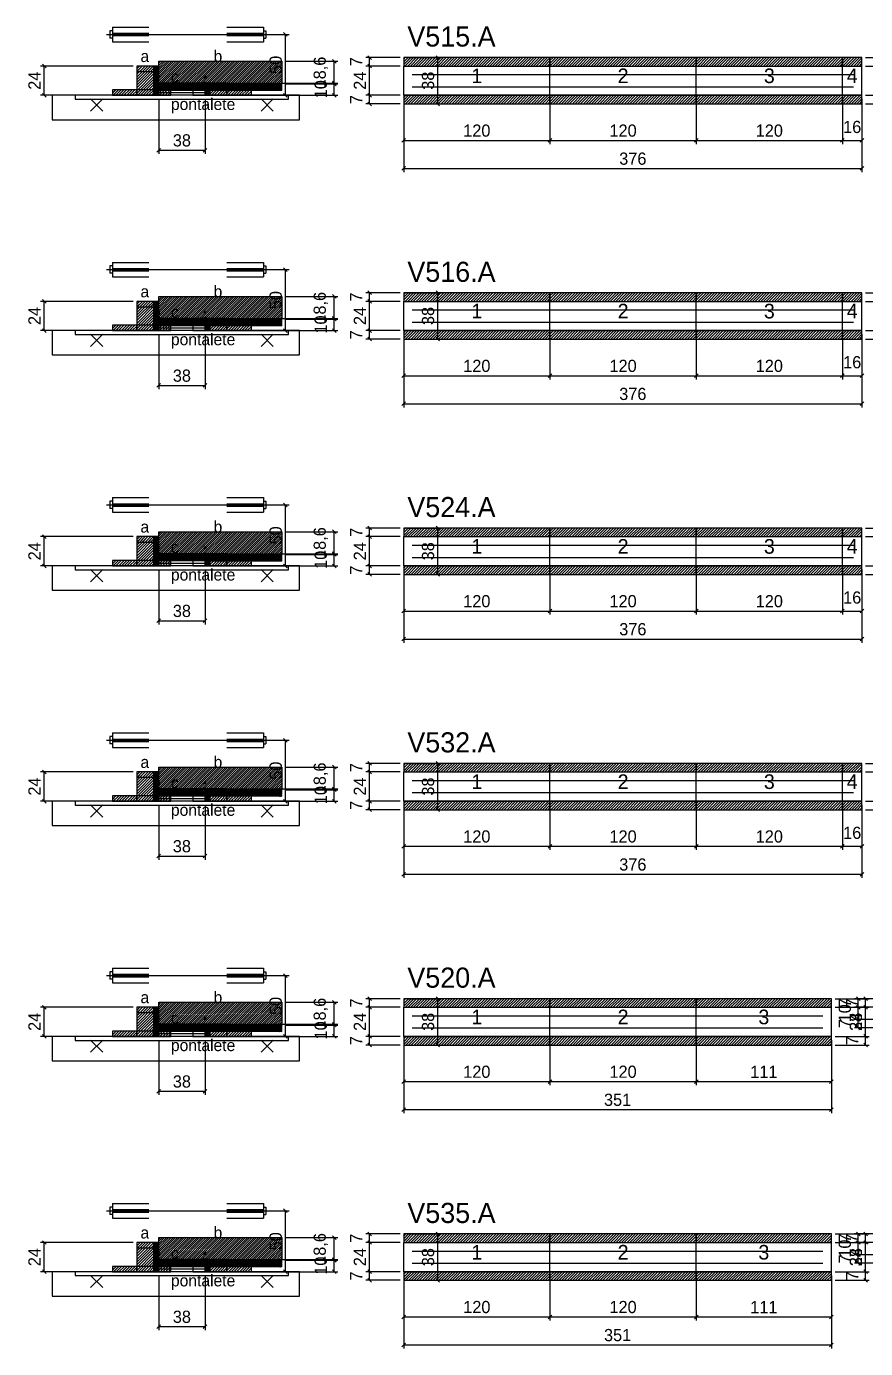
# Model space of a CAD drawing. Extents: x -10500 to 3070, y -6649 to 1250.
# Drawn here: x -69 to 620, y -5684 to -4600 of the extents above; entities that cross this region are included whole.
import ezdxf
from ezdxf.enums import TextEntityAlignment as Align

# ---------------------------------------------------------------- set-up
doc = ezdxf.new("R2010")
doc.units = 0
for name, color, linetype in [('5', 5, 'Continuous'), ('barrote', 126, 'Continuous'), ('CONCRETO', 251, 'Continuous'), ('COTA', 241, 'Continuous'), ('detalhes', 7, 'Continuous'), ('ESTRUTURACAO', 7, 'Continuous'), ('Hachura', 251, 'Continuous'), ('Madeira', 126, 'Continuous'), ('NOMENCLATURA', 7, 'Continuous'), ('Painéis', 200, 'Continuous'), ('presilha', 224, 'Continuous'), ('SARR_2.2x7', 40, 'Continuous'), ('SCO-___-LAJ', 224, 'Continuous'), ('TENSOR', 224, 'Continuous')]:
    doc.layers.add(name, color=color, linetype=linetype)
doc.dimstyles.new('PAINEL', dxfattribs={"dimtxt": 10, "dimasz": 3, "dimexe": 3, "dimexo": 3, "dimgap": 3, "dimtad": 1, "dimblk": 'OBLIQUE', "dimblk1": 'OBLIQUE', "dimcen": 2.5, "dimclrd": 4, "dimclre": 4, "dimclrt": 240, "dimazin": 3, "dimtfac": 1, "dimtmove": 0, "dimatfit": 3})

# ---------------------------------------------------------------- blocks, each defined once
blk = doc.blocks.new('PAR_ESQ')
for p, q in [((-1, -1), (1, 1)), ((-1, 1), (1, -1))]:
    blk.add_line(p, q)
blk = doc.blocks.new('PAR_FUNDO_ESQ')
for p, q in [((-1, -1), (1, 1)), ((-1, 1), (1, -1))]:
    blk.add_line(p, q)
blk = doc.blocks.new('PAR_FUNDO_DIR')
for p, q in [((-1, -1), (1, 1)), ((-1, 1), (1, -1))]:
    blk.add_line(p, q)
blk = doc.blocks.new('par_int_esq')
for p, q in [((-1, -1), (1, 1)), ((-1, 1), (1, -1))]:
    blk.add_line(p, q)
blk = doc.blocks.new('par_int_dir')
for p, q in [((-1, -1), (1, 1)), ((-1, 1), (1, -1))]:
    blk.add_line(p, q)
blk = doc.blocks.new('_OBLIQUE')
at = {"color": 0, "linetype": 'BYBLOCK'}
blk.add_line((-0.5, -0.5), (0.5, 0.5), dxfattribs=at)

msp = doc.modelspace()

# ---------------------------------------------------------------- hatches: boundary and pattern name
at = {"layer": 'COTA'}
h = msp.add_hatch(dxfattribs=at)
h.set_pattern_fill('ANSI31', scale=0.4)
h.paths.add_polyline_path([(40, -4648), (40, -4628), (141, -4628), (141, -4646.6), (78, -4646.6), (78, -4648)])
h = msp.add_hatch(dxfattribs=at)
h.set_pattern_fill('ANSI31', scale=0.5)
h.paths.add_polyline_path([(241, -4632), (361, -4632), (361, -4625), (241, -4625)])
h = msp.add_hatch(dxfattribs=at)
h.set_pattern_fill('ANSI31', scale=0.5)
h.paths.add_polyline_path([(361, -4632), (481, -4632), (481, -4625), (361, -4625)])
h = msp.add_hatch(dxfattribs=at)
h.set_pattern_fill('ANSI31', scale=0.5)
h.paths.add_polyline_path([(481, -4632), (601, -4632), (601, -4625), (481, -4625)])
h = msp.add_hatch(dxfattribs=at)
h.set_pattern_fill('ANSI31', scale=0.5)
h.paths.add_polyline_path([(601, -4632), (617, -4632), (617, -4625), (601, -4625)])
h = msp.add_hatch(dxfattribs=at)
h.set_pattern_fill('ANSI31', scale=0.5)
h.paths.add_polyline_path([(241, -4663), (361, -4663), (361, -4656), (241, -4656)])
h = msp.add_hatch(dxfattribs=at)
h.set_pattern_fill('ANSI31', scale=0.5)
h.paths.add_polyline_path([(361, -4663), (481, -4663), (481, -4656), (361, -4656)])
h = msp.add_hatch(dxfattribs=at)
h.set_pattern_fill('ANSI31', scale=0.5)
h.paths.add_polyline_path([(481, -4663), (601, -4663), (601, -4656), (481, -4656)])
h = msp.add_hatch(dxfattribs=at)
h.set_pattern_fill('ANSI31', scale=0.5)
h.paths.add_polyline_path([(601, -4663), (617, -4663), (617, -4656), (601, -4656)])
h = msp.add_hatch(dxfattribs=at)
h.set_pattern_fill('ANSI31', scale=0.4)
h.paths.add_polyline_path([(40, -4841), (40, -4821), (141, -4821), (141, -4839.6), (78, -4839.6), (78, -4841)])
h = msp.add_hatch(dxfattribs=at)
h.set_pattern_fill('ANSI31', scale=0.5)
h.paths.add_polyline_path([(241, -4825), (361, -4825), (361, -4818), (241, -4818)])
h = msp.add_hatch(dxfattribs=at)
h.set_pattern_fill('ANSI31', scale=0.5)
h.paths.add_polyline_path([(361, -4825), (481, -4825), (481, -4818), (361, -4818)])
h = msp.add_hatch(dxfattribs=at)
h.set_pattern_fill('ANSI31', scale=0.5)
h.paths.add_polyline_path([(481, -4825), (601, -4825), (601, -4818), (481, -4818)])
h = msp.add_hatch(dxfattribs=at)
h.set_pattern_fill('ANSI31', scale=0.5)
h.paths.add_polyline_path([(601, -4825), (617, -4825), (617, -4818), (601, -4818)])
h = msp.add_hatch(dxfattribs=at)
h.set_pattern_fill('ANSI31', scale=0.5)
h.paths.add_polyline_path([(241, -4856), (361, -4856), (361, -4849), (241, -4849)])
h = msp.add_hatch(dxfattribs=at)
h.set_pattern_fill('ANSI31', scale=0.5)
h.paths.add_polyline_path([(361, -4856), (481, -4856), (481, -4849), (361, -4849)])
h = msp.add_hatch(dxfattribs=at)
h.set_pattern_fill('ANSI31', scale=0.5)
h.paths.add_polyline_path([(481, -4856), (601, -4856), (601, -4849), (481, -4849)])
h = msp.add_hatch(dxfattribs=at)
h.set_pattern_fill('ANSI31', scale=0.5)
h.paths.add_polyline_path([(601, -4856), (617, -4856), (617, -4849), (601, -4849)])
h = msp.add_hatch(dxfattribs=at)
h.set_pattern_fill('ANSI31', scale=0.4)
h.paths.add_polyline_path([(40, -5034), (40, -5014), (141, -5014), (141, -5032.6), (78, -5032.6), (78, -5034)])
h = msp.add_hatch(dxfattribs=at)
h.set_pattern_fill('ANSI31', scale=0.5)
h.paths.add_polyline_path([(241, -5018), (361, -5018), (361, -5011), (241, -5011)])
h = msp.add_hatch(dxfattribs=at)
h.set_pattern_fill('ANSI31', scale=0.5)
h.paths.add_polyline_path([(361, -5018), (481, -5018), (481, -5011), (361, -5011)])
h = msp.add_hatch(dxfattribs=at)
h.set_pattern_fill('ANSI31', scale=0.5)
h.paths.add_polyline_path([(481, -5018), (601, -5018), (601, -5011), (481, -5011)])
h = msp.add_hatch(dxfattribs=at)
h.set_pattern_fill('ANSI31', scale=0.5)
h.paths.add_polyline_path([(601, -5018), (617, -5018), (617, -5011), (601, -5011)])
h = msp.add_hatch(dxfattribs=at)
h.set_pattern_fill('ANSI31', scale=0.5)
h.paths.add_polyline_path([(241, -5049), (361, -5049), (361, -5042), (241, -5042)])
h = msp.add_hatch(dxfattribs=at)
h.set_pattern_fill('ANSI31', scale=0.5)
h.paths.add_polyline_path([(361, -5049), (481, -5049), (481, -5042), (361, -5042)])
h = msp.add_hatch(dxfattribs=at)
h.set_pattern_fill('ANSI31', scale=0.5)
h.paths.add_polyline_path([(481, -5049), (601, -5049), (601, -5042), (481, -5042)])
h = msp.add_hatch(dxfattribs=at)
h.set_pattern_fill('ANSI31', scale=0.5)
h.paths.add_polyline_path([(601, -5049), (617, -5049), (617, -5042), (601, -5042)])
h = msp.add_hatch(dxfattribs=at)
h.set_pattern_fill('ANSI31', scale=0.5)
h.paths.add_polyline_path([(241, -5211), (361, -5211), (361, -5204), (241, -5204)])
h = msp.add_hatch(dxfattribs=at)
h.set_pattern_fill('ANSI31', scale=0.5)
h.paths.add_polyline_path([(361, -5211), (481, -5211), (481, -5204), (361, -5204)])
h = msp.add_hatch(dxfattribs=at)
h.set_pattern_fill('ANSI31', scale=0.5)
h.paths.add_polyline_path([(481, -5211), (601, -5211), (601, -5204), (481, -5204)])
h = msp.add_hatch(dxfattribs=at)
h.set_pattern_fill('ANSI31', scale=0.5)
h.paths.add_polyline_path([(601, -5211), (617, -5211), (617, -5204), (601, -5204)])
h = msp.add_hatch(dxfattribs=at)
h.set_pattern_fill('ANSI31', scale=0.4)
h.paths.add_polyline_path([(40, -5227), (40, -5207), (141, -5207), (141, -5225.6), (78, -5225.6), (78, -5227)])
h = msp.add_hatch(dxfattribs=at)
h.set_pattern_fill('ANSI31', scale=0.5)
h.paths.add_polyline_path([(241, -5242), (361, -5242), (361, -5235), (241, -5235)])
h = msp.add_hatch(dxfattribs=at)
h.set_pattern_fill('ANSI31', scale=0.5)
h.paths.add_polyline_path([(361, -5242), (481, -5242), (481, -5235), (361, -5235)])
h = msp.add_hatch(dxfattribs=at)
h.set_pattern_fill('ANSI31', scale=0.5)
h.paths.add_polyline_path([(481, -5242), (601, -5242), (601, -5235), (481, -5235)])
h = msp.add_hatch(dxfattribs=at)
h.set_pattern_fill('ANSI31', scale=0.5)
h.paths.add_polyline_path([(601, -5242), (617, -5242), (617, -5235), (601, -5235)])
h = msp.add_hatch(dxfattribs=at)
h.set_pattern_fill('ANSI31', scale=0.4)
h.paths.add_polyline_path([(40, -5420), (40, -5400), (141, -5400), (141, -5418.6), (78, -5418.6), (78, -5420)])
h = msp.add_hatch(dxfattribs=at)
h.set_pattern_fill('ANSI31', scale=0.5)
h.paths.add_polyline_path([(241, -5404), (361, -5404), (361, -5397), (241, -5397)])
h = msp.add_hatch(dxfattribs=at)
h.set_pattern_fill('ANSI31', scale=0.5)
h.paths.add_polyline_path([(361, -5404), (481, -5404), (481, -5397), (361, -5397)])
h = msp.add_hatch(dxfattribs=at)
h.set_pattern_fill('ANSI31', scale=0.5)
h.paths.add_polyline_path([(481, -5404), (592, -5404), (592, -5397), (481, -5397)])
h = msp.add_hatch(dxfattribs=at)
h.set_pattern_fill('ANSI31', scale=0.5)
h.paths.add_polyline_path([(241, -5435), (361, -5435), (361, -5428), (241, -5428)])
h = msp.add_hatch(dxfattribs=at)
h.set_pattern_fill('ANSI31', scale=0.5)
h.paths.add_polyline_path([(361, -5435), (481, -5435), (481, -5428), (361, -5428)])
h = msp.add_hatch(dxfattribs=at)
h.set_pattern_fill('ANSI31', scale=0.5)
h.paths.add_polyline_path([(481, -5435), (592, -5435), (592, -5428), (481, -5428)])
h = msp.add_hatch(dxfattribs=at)
h.set_pattern_fill('ANSI31', scale=0.4)
h.paths.add_polyline_path([(40, -5613), (40, -5593), (141, -5593), (141, -5611.6), (78, -5611.6), (78, -5613)])
h = msp.add_hatch(dxfattribs=at)
h.set_pattern_fill('ANSI31', scale=0.5)
h.paths.add_polyline_path([(241, -5597), (361, -5597), (361, -5590), (241, -5590)])
h = msp.add_hatch(dxfattribs=at)
h.set_pattern_fill('ANSI31', scale=0.5)
h.paths.add_polyline_path([(361, -5597), (481, -5597), (481, -5590), (361, -5590)])
h = msp.add_hatch(dxfattribs=at)
h.set_pattern_fill('ANSI31', scale=0.5)
h.paths.add_polyline_path([(481, -5597), (592, -5597), (592, -5590), (481, -5590)])
h = msp.add_hatch(dxfattribs=at)
h.set_pattern_fill('ANSI31', scale=0.5)
h.paths.add_polyline_path([(241, -5628), (361, -5628), (361, -5621), (241, -5621)])
h = msp.add_hatch(dxfattribs=at)
h.set_pattern_fill('ANSI31', scale=0.5)
h.paths.add_polyline_path([(361, -5628), (481, -5628), (481, -5621), (361, -5621)])
h = msp.add_hatch(dxfattribs=at)
h.set_pattern_fill('ANSI31', scale=0.5)
h.paths.add_polyline_path([(481, -5628), (592, -5628), (592, -5621), (481, -5621)])
at = {"layer": 'Hachura'}
h = msp.add_hatch(dxfattribs=at)
h.set_pattern_fill('ANSI31', scale=0.5)
h.paths.add_polyline_path([(22, -4656), (36, -4656), (36, -4632), (22, -4632)])
h = msp.add_hatch(dxfattribs=at)
h.set_pattern_fill('ANSI31', scale=0.5)
h.paths.add_polyline_path([(22, -4636.4), (36, -4636.4), (36, -4632), (22, -4632)])
h = msp.add_hatch(dxfattribs=at)
h.set_pattern_fill('SOLID')
h.paths.add_polyline_path([(36, -4656), (40, -4656), (40, -4632), (36, -4632)])
h = msp.add_hatch(dxfattribs=at)
h.set_pattern_fill('ANSI31', scale=0.5)
h.paths.add_polyline_path([(2, -4656), (22, -4656), (22, -4651.6), (2, -4651.6)])
h = msp.add_hatch(dxfattribs=at)
h.set_pattern_fill('SOLID')
h.paths.add_polyline_path([(40, -4651.6), (78, -4651.6), (78, -4648), (40, -4648)])
h = msp.add_hatch(dxfattribs=at)
h.set_pattern_fill('ANSI31', scale=0.5)
h.paths.add_polyline_path([(40, -4656), (50, -4656), (50, -4651.6), (40, -4651.6)])
h = msp.add_hatch(dxfattribs=at)
h.set_pattern_fill('SOLID')
h.paths.add_polyline_path([(78, -4656), (82, -4656), (82, -4646), (78, -4646)])
h = msp.add_hatch(dxfattribs=at)
h.set_pattern_fill('SOLID')
h.paths.add_polyline_path([(78, -4646), (141, -4646), (141, -4652), (78, -4652)])
h = msp.add_hatch(dxfattribs=at)
h.set_pattern_fill('ANSI31', scale=0.5)
h.paths.add_polyline_path([(82, -4656), (96, -4656), (96, -4646), (82, -4646)])
h = msp.add_hatch(dxfattribs=at)
h.set_pattern_fill('ANSI31', scale=0.5)
h.paths.add_polyline_path([(82, -4650.4), (96, -4650.4), (96, -4646), (82, -4646)])
h = msp.add_hatch(dxfattribs=at)
h.set_pattern_fill('ANSI31', scale=0.5)
h.paths.add_polyline_path([(96, -4656), (116, -4656), (116, -4651.6), (96, -4651.6)])
h = msp.add_hatch(dxfattribs=at)
h.set_pattern_fill('ANSI31', scale=0.5)
h.paths.add_polyline_path([(22, -4849), (36, -4849), (36, -4825), (22, -4825)])
h = msp.add_hatch(dxfattribs=at)
h.set_pattern_fill('ANSI31', scale=0.5)
h.paths.add_polyline_path([(22, -4829.4), (36, -4829.4), (36, -4825), (22, -4825)])
h = msp.add_hatch(dxfattribs=at)
h.set_pattern_fill('SOLID')
h.paths.add_polyline_path([(36, -4849), (40, -4849), (40, -4825), (36, -4825)])
h = msp.add_hatch(dxfattribs=at)
h.set_pattern_fill('ANSI31', scale=0.5)
h.paths.add_polyline_path([(2, -4849), (22, -4849), (22, -4844.6), (2, -4844.6)])
h = msp.add_hatch(dxfattribs=at)
h.set_pattern_fill('SOLID')
h.paths.add_polyline_path([(40, -4844.6), (78, -4844.6), (78, -4841), (40, -4841)])
h = msp.add_hatch(dxfattribs=at)
h.set_pattern_fill('ANSI31', scale=0.5)
h.paths.add_polyline_path([(40, -4849), (50, -4849), (50, -4844.6), (40, -4844.6)])
h = msp.add_hatch(dxfattribs=at)
h.set_pattern_fill('SOLID')
h.paths.add_polyline_path([(78, -4849), (82, -4849), (82, -4839), (78, -4839)])
h = msp.add_hatch(dxfattribs=at)
h.set_pattern_fill('SOLID')
h.paths.add_polyline_path([(78, -4839), (141, -4839), (141, -4845), (78, -4845)])
h = msp.add_hatch(dxfattribs=at)
h.set_pattern_fill('ANSI31', scale=0.5)
h.paths.add_polyline_path([(82, -4849), (96, -4849), (96, -4839), (82, -4839)])
h = msp.add_hatch(dxfattribs=at)
h.set_pattern_fill('ANSI31', scale=0.5)
h.paths.add_polyline_path([(82, -4843.4), (96, -4843.4), (96, -4839), (82, -4839)])
h = msp.add_hatch(dxfattribs=at)
h.set_pattern_fill('ANSI31', scale=0.5)
h.paths.add_polyline_path([(96, -4849), (116, -4849), (116, -4844.6), (96, -4844.6)])
h = msp.add_hatch(dxfattribs=at)
h.set_pattern_fill('ANSI31', scale=0.5)
h.paths.add_polyline_path([(22, -5042), (36, -5042), (36, -5018), (22, -5018)])
h = msp.add_hatch(dxfattribs=at)
h.set_pattern_fill('ANSI31', scale=0.5)
h.paths.add_polyline_path([(22, -5022.4), (36, -5022.4), (36, -5018), (22, -5018)])
h = msp.add_hatch(dxfattribs=at)
h.set_pattern_fill('SOLID')
h.paths.add_polyline_path([(36, -5042), (40, -5042), (40, -5018), (36, -5018)])
h = msp.add_hatch(dxfattribs=at)
h.set_pattern_fill('SOLID')
h.paths.add_polyline_path([(78, -5042), (82, -5042), (82, -5032), (78, -5032)])
h = msp.add_hatch(dxfattribs=at)
h.set_pattern_fill('SOLID')
h.paths.add_polyline_path([(78, -5032), (141, -5032), (141, -5038), (78, -5038)])
h = msp.add_hatch(dxfattribs=at)
h.set_pattern_fill('ANSI31', scale=0.5)
h.paths.add_polyline_path([(82, -5042), (96, -5042), (96, -5032), (82, -5032)])
h = msp.add_hatch(dxfattribs=at)
h.set_pattern_fill('ANSI31', scale=0.5)
h.paths.add_polyline_path([(82, -5036.4), (96, -5036.4), (96, -5032), (82, -5032)])
h = msp.add_hatch(dxfattribs=at)
h.set_pattern_fill('ANSI31', scale=0.5)
h.paths.add_polyline_path([(2, -5042), (22, -5042), (22, -5037.6), (2, -5037.6)])
h = msp.add_hatch(dxfattribs=at)
h.set_pattern_fill('SOLID')
h.paths.add_polyline_path([(40, -5037.6), (78, -5037.6), (78, -5034), (40, -5034)])
h = msp.add_hatch(dxfattribs=at)
h.set_pattern_fill('ANSI31', scale=0.5)
h.paths.add_polyline_path([(40, -5042), (50, -5042), (50, -5037.6), (40, -5037.6)])
h = msp.add_hatch(dxfattribs=at)
h.set_pattern_fill('ANSI31', scale=0.5)
h.paths.add_polyline_path([(96, -5042), (116, -5042), (116, -5037.6), (96, -5037.6)])
h = msp.add_hatch(dxfattribs=at)
h.set_pattern_fill('ANSI31', scale=0.5)
h.paths.add_polyline_path([(22, -5235), (36, -5235), (36, -5211), (22, -5211)])
h = msp.add_hatch(dxfattribs=at)
h.set_pattern_fill('ANSI31', scale=0.5)
h.paths.add_polyline_path([(22, -5215.4), (36, -5215.4), (36, -5211), (22, -5211)])
h = msp.add_hatch(dxfattribs=at)
h.set_pattern_fill('SOLID')
h.paths.add_polyline_path([(36, -5235), (40, -5235), (40, -5211), (36, -5211)])
h = msp.add_hatch(dxfattribs=at)
h.set_pattern_fill('SOLID')
h.paths.add_polyline_path([(40, -5230.6), (78, -5230.6), (78, -5227), (40, -5227)])
h = msp.add_hatch(dxfattribs=at)
h.set_pattern_fill('SOLID')
h.paths.add_polyline_path([(78, -5235), (82, -5235), (82, -5225), (78, -5225)])
h = msp.add_hatch(dxfattribs=at)
h.set_pattern_fill('SOLID')
h.paths.add_polyline_path([(78, -5225), (141, -5225), (141, -5231), (78, -5231)])
h = msp.add_hatch(dxfattribs=at)
h.set_pattern_fill('ANSI31', scale=0.5)
h.paths.add_polyline_path([(82, -5235), (96, -5235), (96, -5225), (82, -5225)])
h = msp.add_hatch(dxfattribs=at)
h.set_pattern_fill('ANSI31', scale=0.5)
h.paths.add_polyline_path([(82, -5229.4), (96, -5229.4), (96, -5225), (82, -5225)])
h = msp.add_hatch(dxfattribs=at)
h.set_pattern_fill('ANSI31', scale=0.5)
h.paths.add_polyline_path([(2, -5235), (22, -5235), (22, -5230.6), (2, -5230.6)])
h = msp.add_hatch(dxfattribs=at)
h.set_pattern_fill('ANSI31', scale=0.5)
h.paths.add_polyline_path([(40, -5235), (50, -5235), (50, -5230.6), (40, -5230.6)])
h = msp.add_hatch(dxfattribs=at)
h.set_pattern_fill('ANSI31', scale=0.5)
h.paths.add_polyline_path([(96, -5235), (116, -5235), (116, -5230.6), (96, -5230.6)])
h = msp.add_hatch(dxfattribs=at)
h.set_pattern_fill('ANSI31', scale=0.5)
h.paths.add_polyline_path([(22, -5428), (36, -5428), (36, -5404), (22, -5404)])
h = msp.add_hatch(dxfattribs=at)
h.set_pattern_fill('ANSI31', scale=0.5)
h.paths.add_polyline_path([(22, -5408.4), (36, -5408.4), (36, -5404), (22, -5404)])
h = msp.add_hatch(dxfattribs=at)
h.set_pattern_fill('SOLID')
h.paths.add_polyline_path([(36, -5428), (40, -5428), (40, -5404), (36, -5404)])
h = msp.add_hatch(dxfattribs=at)
h.set_pattern_fill('SOLID')
h.paths.add_polyline_path([(40, -5423.6), (78, -5423.6), (78, -5420), (40, -5420)])
h = msp.add_hatch(dxfattribs=at)
h.set_pattern_fill('SOLID')
h.paths.add_polyline_path([(78, -5428), (82, -5428), (82, -5418), (78, -5418)])
h = msp.add_hatch(dxfattribs=at)
h.set_pattern_fill('SOLID')
h.paths.add_polyline_path([(78, -5418), (141, -5418), (141, -5424), (78, -5424)])
h = msp.add_hatch(dxfattribs=at)
h.set_pattern_fill('ANSI31', scale=0.5)
h.paths.add_polyline_path([(82, -5428), (96, -5428), (96, -5418), (82, -5418)])
h = msp.add_hatch(dxfattribs=at)
h.set_pattern_fill('ANSI31', scale=0.5)
h.paths.add_polyline_path([(82, -5422.4), (96, -5422.4), (96, -5418), (82, -5418)])
h = msp.add_hatch(dxfattribs=at)
h.set_pattern_fill('ANSI31', scale=0.5)
h.paths.add_polyline_path([(2, -5428), (22, -5428), (22, -5423.6), (2, -5423.6)])
h = msp.add_hatch(dxfattribs=at)
h.set_pattern_fill('ANSI31', scale=0.5)
h.paths.add_polyline_path([(40, -5428), (50, -5428), (50, -5423.6), (40, -5423.6)])
h = msp.add_hatch(dxfattribs=at)
h.set_pattern_fill('ANSI31', scale=0.5)
h.paths.add_polyline_path([(96, -5428), (116, -5428), (116, -5423.6), (96, -5423.6)])
h = msp.add_hatch(dxfattribs=at)
h.set_pattern_fill('ANSI31', scale=0.5)
h.paths.add_polyline_path([(22, -5621), (36, -5621), (36, -5597), (22, -5597)])
h = msp.add_hatch(dxfattribs=at)
h.set_pattern_fill('ANSI31', scale=0.5)
h.paths.add_polyline_path([(22, -5601.4), (36, -5601.4), (36, -5597), (22, -5597)])
h = msp.add_hatch(dxfattribs=at)
h.set_pattern_fill('SOLID')
h.paths.add_polyline_path([(36, -5621), (40, -5621), (40, -5597), (36, -5597)])
h = msp.add_hatch(dxfattribs=at)
h.set_pattern_fill('ANSI31', scale=0.5)
h.paths.add_polyline_path([(2, -5621), (22, -5621), (22, -5616.6), (2, -5616.6)])
h = msp.add_hatch(dxfattribs=at)
h.set_pattern_fill('SOLID')
h.paths.add_polyline_path([(40, -5616.6), (78, -5616.6), (78, -5613), (40, -5613)])
h = msp.add_hatch(dxfattribs=at)
h.set_pattern_fill('ANSI31', scale=0.5)
h.paths.add_polyline_path([(40, -5621), (50, -5621), (50, -5616.6), (40, -5616.6)])
h = msp.add_hatch(dxfattribs=at)
h.set_pattern_fill('SOLID')
h.paths.add_polyline_path([(78, -5621), (82, -5621), (82, -5611), (78, -5611)])
h = msp.add_hatch(dxfattribs=at)
h.set_pattern_fill('SOLID')
h.paths.add_polyline_path([(78, -5611), (141, -5611), (141, -5617), (78, -5617)])
h = msp.add_hatch(dxfattribs=at)
h.set_pattern_fill('ANSI31', scale=0.5)
h.paths.add_polyline_path([(82, -5621), (96, -5621), (96, -5611), (82, -5611)])
h = msp.add_hatch(dxfattribs=at)
h.set_pattern_fill('ANSI31', scale=0.5)
h.paths.add_polyline_path([(82, -5615.4), (96, -5615.4), (96, -5611), (82, -5611)])
h = msp.add_hatch(dxfattribs=at)
h.set_pattern_fill('ANSI31', scale=0.5)
h.paths.add_polyline_path([(96, -5621), (116, -5621), (116, -5616.6), (96, -5616.6)])
at = {"layer": 'HACHURACONCRETO'}
h = msp.add_hatch(dxfattribs=at)
h.set_pattern_fill('ANSI31', scale=0.3)
h.paths.add_polyline_path([(40, -4651.6), (78, -4651.6), (78, -4646), (40, -4646)])
h = msp.add_hatch(dxfattribs=at)
h.set_pattern_fill('ANSI31', scale=0.3)
h.paths.add_polyline_path([(40, -4844.6), (78, -4844.6), (78, -4839), (40, -4839)])
h = msp.add_hatch(dxfattribs=at)
h.set_pattern_fill('ANSI31', scale=0.3)
h.paths.add_polyline_path([(40, -5037.6), (78, -5037.6), (78, -5032), (40, -5032)])
h = msp.add_hatch(dxfattribs=at)
h.set_pattern_fill('ANSI31', scale=0.3)
h.paths.add_polyline_path([(40, -5230.6), (78, -5230.6), (78, -5225), (40, -5225)])
h = msp.add_hatch(dxfattribs=at)
h.set_pattern_fill('ANSI31', scale=0.3)
h.paths.add_polyline_path([(40, -5423.6), (78, -5423.6), (78, -5418), (40, -5418)])
h = msp.add_hatch(dxfattribs=at)
h.set_pattern_fill('ANSI31', scale=0.3)
h.paths.add_polyline_path([(40, -5616.6), (78, -5616.6), (78, -5611), (40, -5611)])

# ---------------------------------------------------------------- linework, layer by layer
for p, q in [((0, -4603), (0, -4609)), ((2, -4603), (0, -4603)), ((2, -4609), (0, -4609)), ((2, -4600), (32, -4600)), ((2, -4600), (2, -4612)), ((2, -4605), (32, -4605)), ((2, -4607), (32, -4607)), ((96, -4600), (126, -4600)), ((96, -4605), (126, -4605)), ((96, -4607), (126, -4607)), ((126, -4600), (126, -4612)), ((126, -4603), (128, -4603)), ((126, -4609), (128, -4609)), ((128, -4603), (128, -4609)), ((2, -4612), (32, -4612)), ((96, -4612), (126, -4612)), ((2, -4793), (32, -4793)), ((2, -4793), (2, -4805)), ((96, -4793), (126, -4793)), ((126, -4793), (126, -4805)), ((0, -4796), (0, -4802)), ((2, -4796), (0, -4796)), ((2, -4802), (0, -4802)), ((2, -4798), (32, -4798)), ((2, -4800), (32, -4800)), ((96, -4798), (126, -4798)), ((96, -4800), (126, -4800)), ((126, -4796), (128, -4796)), ((126, -4802), (128, -4802)), ((128, -4796), (128, -4802)), ((2, -4805), (32, -4805)), ((96, -4805), (126, -4805)), ((2, -4986), (32, -4986)), ((2, -4986), (2, -4998)), ((96, -4986), (126, -4986)), ((126, -4986), (126, -4998)), ((0, -4989), (0, -4995)), ((2, -4989), (0, -4989)), ((2, -4995), (0, -4995)), ((2, -4991), (32, -4991)), ((2, -4993), (32, -4993)), ((2, -4998), (32, -4998)), ((96, -4991), (126, -4991)), ((96, -4993), (126, -4993)), ((96, -4998), (126, -4998)), ((126, -4989), (128, -4989)), ((126, -4995), (128, -4995)), ((128, -4989), (128, -4995)), ((0, -5182), (0, -5188)), ((2, -5182), (0, -5182)), ((2, -5179), (32, -5179)), ((2, -5179), (2, -5191)), ((96, -5179), (126, -5179)), ((126, -5179), (126, -5191)), ((126, -5182), (128, -5182)), ((128, -5182), (128, -5188)), ((2, -5188), (0, -5188)), ((2, -5184), (32, -5184)), ((2, -5186), (32, -5186)), ((2, -5191), (32, -5191)), ((96, -5184), (126, -5184)), ((96, -5186), (126, -5186)), ((96, -5191), (126, -5191)), ((126, -5188), (128, -5188)), ((0, -5375), (0, -5381)), ((2, -5375), (0, -5375)), ((2, -5372), (32, -5372)), ((2, -5372), (2, -5384)), ((2, -5377), (32, -5377)), ((2, -5379), (32, -5379)), ((96, -5372), (126, -5372)), ((96, -5377), (126, -5377)), ((96, -5379), (126, -5379)), ((126, -5372), (126, -5384)), ((126, -5375), (128, -5375)), ((128, -5375), (128, -5381)), ((2, -5381), (0, -5381)), ((2, -5384), (32, -5384)), ((96, -5384), (126, -5384)), ((126, -5381), (128, -5381)), ((0, -5568), (0, -5574)), ((2, -5568), (0, -5568)), ((2, -5574), (0, -5574)), ((2, -5565), (32, -5565)), ((2, -5565), (2, -5577)), ((2, -5570), (32, -5570)), ((2, -5572), (32, -5572)), ((96, -5565), (126, -5565)), ((96, -5570), (126, -5570)), ((96, -5572), (126, -5572)), ((126, -5565), (126, -5577)), ((126, -5568), (128, -5568)), ((126, -5574), (128, -5574)), ((128, -5568), (128, -5574)), ((2, -5577), (32, -5577)), ((96, -5577), (126, -5577))]:
    msp.add_line(p, q)
at = {"layer": 'BARRA_ANCORAGEM'}
for p, q in [((40, -4648.3), (78, -4648.3)), ((40, -4650.3), (40, -4648.3)), ((40, -4650.3), (78, -4650.3)), ((40, -4651.7), (78, -4651.7)), ((40, -4653.7), (40, -4651.7)), ((78, -4650.3), (78, -4648.3)), ((78, -4653.7), (78, -4651.7)), ((40, -4653.7), (78, -4653.7)), ((40, -4841.3), (78, -4841.3)), ((40, -4843.3), (40, -4841.3)), ((40, -4843.3), (78, -4843.3)), ((40, -4844.7), (78, -4844.7)), ((40, -4846.7), (40, -4844.7)), ((40, -4846.7), (78, -4846.7)), ((78, -4843.3), (78, -4841.3)), ((78, -4846.7), (78, -4844.7)), ((40, -5034.3), (78, -5034.3)), ((40, -5036.3), (40, -5034.3)), ((40, -5036.3), (78, -5036.3)), ((40, -5037.7), (78, -5037.7)), ((40, -5039.7), (40, -5037.7)), ((40, -5039.7), (78, -5039.7)), ((78, -5036.3), (78, -5034.3)), ((78, -5039.7), (78, -5037.7)), ((40, -5227.3), (78, -5227.3)), ((40, -5229.3), (40, -5227.3)), ((40, -5229.3), (78, -5229.3)), ((40, -5230.7), (78, -5230.7)), ((40, -5232.7), (40, -5230.7)), ((40, -5232.7), (78, -5232.7)), ((78, -5229.3), (78, -5227.3)), ((78, -5232.7), (78, -5230.7)), ((40, -5420.3), (78, -5420.3)), ((40, -5422.3), (40, -5420.3)), ((40, -5422.3), (78, -5422.3)), ((78, -5422.3), (78, -5420.3)), ((40, -5423.7), (78, -5423.7)), ((40, -5425.7), (40, -5423.7)), ((40, -5425.7), (78, -5425.7)), ((78, -5425.7), (78, -5423.7)), ((40, -5613.3), (78, -5613.3)), ((40, -5615.3), (40, -5613.3)), ((40, -5615.3), (78, -5615.3)), ((40, -5616.7), (78, -5616.7)), ((40, -5618.7), (40, -5616.7)), ((78, -5615.3), (78, -5613.3)), ((78, -5618.7), (78, -5616.7)), ((40, -5618.7), (78, -5618.7))]:
    msp.add_line(p, q, dxfattribs=at)
at = {"layer": 'barrote'}
for points in [[(-47.5, -4676), (155.5, -4676), (155.5, -4656), (-47.5, -4656)], [(-47.5, -4869), (155.5, -4869), (155.5, -4849), (-47.5, -4849)], [(-47.5, -5062), (155.5, -5062), (155.5, -5042), (-47.5, -5042)], [(-47.5, -5255), (155.5, -5255), (155.5, -5235), (-47.5, -5235)], [(-47.5, -5448), (155.5, -5448), (155.5, -5428), (-47.5, -5428)], [(-47.5, -5641), (155.5, -5641), (155.5, -5621), (-47.5, -5621)]]:
    msp.add_lwpolyline(points, close=True, dxfattribs=at)
at = {"layer": 'CONCRETO'}
for points in [[(40, -4648), (40, -4628), (141, -4628), (141, -4646.6), (78, -4646.6), (78, -4648)], [(40, -4841), (40, -4821), (141, -4821), (141, -4839.6), (78, -4839.6), (78, -4841)], [(40, -5034), (40, -5014), (141, -5014), (141, -5032.6), (78, -5032.6), (78, -5034)], [(40, -5227), (40, -5207), (141, -5207), (141, -5225.6), (78, -5225.6), (78, -5227)], [(40, -5420), (40, -5400), (141, -5400), (141, -5418.6), (78, -5418.6), (78, -5420)], [(40, -5613), (40, -5593), (141, -5593), (141, -5611.6), (78, -5611.6), (78, -5613)]]:
    msp.add_lwpolyline(points, close=True, dxfattribs=at)
at = {"layer": 'HACHURACONCRETO'}
for points in [[(40, -4651.6), (78, -4651.6), (78, -4646), (40, -4646)], [(40, -4844.6), (78, -4844.6), (78, -4839), (40, -4839)], [(40, -5037.6), (78, -5037.6), (78, -5032), (40, -5032)], [(40, -5230.6), (78, -5230.6), (78, -5225), (40, -5225)], [(40, -5423.6), (78, -5423.6), (78, -5418), (40, -5418)], [(40, -5616.6), (78, -5616.6), (78, -5611), (40, -5611)]]:
    msp.add_lwpolyline(points, close=True, dxfattribs=at)
at = {"layer": 'Madeira'}
for points in [[(22, -4656), (36, -4656), (36, -4632), (22, -4632)], [(22, -4636.4), (36, -4636.4), (36, -4632), (22, -4632)], [(2, -4656), (22, -4656), (22, -4651.6), (2, -4651.6)], [(22, -4656), (36, -4656), (36, -4651.6), (22, -4651.6)], [(40, -4656), (50, -4656), (50, -4651.6), (40, -4651.6)], [(68, -4656), (78, -4656), (78, -4651.6), (68, -4651.6)], [(82, -4656), (96, -4656), (96, -4646), (82, -4646)], [(82, -4650.4), (96, -4650.4), (96, -4646), (82, -4646)], [(96, -4656), (116, -4656), (116, -4651.6), (96, -4651.6)], [(22, -4849), (36, -4849), (36, -4825), (22, -4825)], [(22, -4829.4), (36, -4829.4), (36, -4825), (22, -4825)], [(2, -4849), (22, -4849), (22, -4844.6), (2, -4844.6)], [(22, -4849), (36, -4849), (36, -4844.6), (22, -4844.6)], [(40, -4849), (50, -4849), (50, -4844.6), (40, -4844.6)], [(68, -4849), (78, -4849), (78, -4844.6), (68, -4844.6)], [(82, -4849), (96, -4849), (96, -4839), (82, -4839)], [(82, -4843.4), (96, -4843.4), (96, -4839), (82, -4839)], [(96, -4849), (116, -4849), (116, -4844.6), (96, -4844.6)], [(22, -5042), (36, -5042), (36, -5018), (22, -5018)], [(22, -5022.4), (36, -5022.4), (36, -5018), (22, -5018)], [(82, -5042), (96, -5042), (96, -5032), (82, -5032)], [(82, -5036.4), (96, -5036.4), (96, -5032), (82, -5032)], [(2, -5042), (22, -5042), (22, -5037.6), (2, -5037.6)], [(22, -5042), (36, -5042), (36, -5037.6), (22, -5037.6)], [(40, -5042), (50, -5042), (50, -5037.6), (40, -5037.6)], [(68, -5042), (78, -5042), (78, -5037.6), (68, -5037.6)], [(96, -5042), (116, -5042), (116, -5037.6), (96, -5037.6)], [(22, -5235), (36, -5235), (36, -5211), (22, -5211)], [(22, -5215.4), (36, -5215.4), (36, -5211), (22, -5211)], [(82, -5235), (96, -5235), (96, -5225), (82, -5225)], [(82, -5229.4), (96, -5229.4), (96, -5225), (82, -5225)], [(2, -5235), (22, -5235), (22, -5230.6), (2, -5230.6)], [(22, -5235), (36, -5235), (36, -5230.6), (22, -5230.6)], [(40, -5235), (50, -5235), (50, -5230.6), (40, -5230.6)], [(68, -5235), (78, -5235), (78, -5230.6), (68, -5230.6)], [(96, -5235), (116, -5235), (116, -5230.6), (96, -5230.6)], [(22, -5428), (36, -5428), (36, -5404), (22, -5404)], [(22, -5408.4), (36, -5408.4), (36, -5404), (22, -5404)], [(82, -5428), (96, -5428), (96, -5418), (82, -5418)], [(82, -5422.4), (96, -5422.4), (96, -5418), (82, -5418)], [(2, -5428), (22, -5428), (22, -5423.6), (2, -5423.6)], [(22, -5428), (36, -5428), (36, -5423.6), (22, -5423.6)], [(40, -5428), (50, -5428), (50, -5423.6), (40, -5423.6)], [(68, -5428), (78, -5428), (78, -5423.6), (68, -5423.6)], [(96, -5428), (116, -5428), (116, -5423.6), (96, -5423.6)], [(22, -5621), (36, -5621), (36, -5597), (22, -5597)], [(22, -5601.4), (36, -5601.4), (36, -5597), (22, -5597)], [(2, -5621), (22, -5621), (22, -5616.6), (2, -5616.6)], [(22, -5621), (36, -5621), (36, -5616.6), (22, -5616.6)], [(40, -5621), (50, -5621), (50, -5616.6), (40, -5616.6)], [(68, -5621), (78, -5621), (78, -5616.6), (68, -5616.6)], [(82, -5621), (96, -5621), (96, -5611), (82, -5611)], [(82, -5615.4), (96, -5615.4), (96, -5611), (82, -5611)], [(96, -5621), (116, -5621), (116, -5616.6), (96, -5616.6)]]:
    msp.add_lwpolyline(points, close=True, dxfattribs=at)
at = {"layer": 'Painéis'}
for p, q in [((241, -4632), (361, -4632)), ((241, -4656), (241, -4632)), ((361, -4656), (361, -4632)), ((361, -4656), (361, -4632)), ((361, -4632), (481, -4632)), ((361, -4656), (361, -4632)), ((481, -4656), (481, -4632)), ((481, -4656), (481, -4632)), ((481, -4632), (601, -4632)), ((481, -4656), (481, -4632)), ((601, -4656), (601, -4632)), ((601, -4656), (601, -4632)), ((601, -4632), (617, -4632)), ((601, -4656), (601, -4632)), ((617, -4656), (617, -4632)), ((241, -4656), (361, -4656)), ((361, -4656), (481, -4656)), ((481, -4656), (601, -4656)), ((601, -4656), (617, -4656)), ((241, -4825), (361, -4825)), ((241, -4849), (241, -4825)), ((361, -4849), (361, -4825)), ((361, -4849), (361, -4825)), ((361, -4825), (481, -4825)), ((361, -4849), (361, -4825)), ((481, -4849), (481, -4825)), ((481, -4849), (481, -4825)), ((481, -4825), (601, -4825)), ((481, -4849), (481, -4825)), ((601, -4849), (601, -4825)), ((601, -4849), (601, -4825)), ((601, -4825), (617, -4825)), ((601, -4849), (601, -4825)), ((617, -4849), (617, -4825)), ((241, -4849), (361, -4849)), ((361, -4849), (481, -4849)), ((481, -4849), (601, -4849)), ((601, -4849), (617, -4849)), ((241, -5018), (361, -5018)), ((241, -5042), (241, -5018)), ((361, -5042), (361, -5018)), ((361, -5042), (361, -5018)), ((361, -5018), (481, -5018)), ((361, -5042), (361, -5018)), ((481, -5042), (481, -5018)), ((481, -5042), (481, -5018)), ((481, -5018), (601, -5018)), ((481, -5042), (481, -5018)), ((601, -5042), (601, -5018)), ((601, -5042), (601, -5018)), ((601, -5018), (617, -5018)), ((601, -5042), (601, -5018)), ((617, -5042), (617, -5018)), ((241, -5042), (361, -5042)), ((361, -5042), (481, -5042)), ((481, -5042), (601, -5042)), ((601, -5042), (617, -5042)), ((241, -5211), (361, -5211)), ((241, -5235), (241, -5211)), ((361, -5235), (361, -5211)), ((361, -5235), (361, -5211)), ((361, -5211), (481, -5211)), ((361, -5235), (361, -5211)), ((481, -5235), (481, -5211)), ((481, -5235), (481, -5211)), ((481, -5211), (601, -5211)), ((481, -5235), (481, -5211)), ((601, -5235), (601, -5211)), ((601, -5235), (601, -5211)), ((601, -5211), (617, -5211)), ((601, -5235), (601, -5211)), ((617, -5235), (617, -5211)), ((241, -5235), (361, -5235)), ((361, -5235), (481, -5235)), ((481, -5235), (601, -5235)), ((601, -5235), (617, -5235)), ((241, -5404), (361, -5404)), ((241, -5428), (241, -5404)), ((361, -5428), (361, -5404)), ((361, -5428), (361, -5404)), ((361, -5404), (481, -5404)), ((361, -5428), (361, -5404)), ((481, -5428), (481, -5404)), ((481, -5428), (481, -5404)), ((481, -5404), (592, -5404)), ((481, -5428), (481, -5404)), ((592, -5428), (592, -5404)), ((241, -5428), (361, -5428)), ((361, -5428), (481, -5428)), ((481, -5428), (592, -5428)), ((241, -5597), (361, -5597)), ((241, -5621), (241, -5597)), ((361, -5621), (361, -5597)), ((361, -5621), (361, -5597)), ((361, -5597), (481, -5597)), ((361, -5621), (361, -5597)), ((481, -5621), (481, -5597)), ((481, -5621), (481, -5597)), ((481, -5597), (592, -5597)), ((481, -5621), (481, -5597)), ((592, -5621), (592, -5597)), ((241, -5621), (361, -5621)), ((361, -5621), (481, -5621)), ((481, -5621), (592, -5621))]:
    msp.add_line(p, q, dxfattribs=at)
for points in [[(36, -4656), (40, -4656), (40, -4632), (36, -4632)], [(40, -4651.6), (78, -4651.6), (78, -4648), (40, -4648)], [(78, -4656), (82, -4656), (82, -4646), (78, -4646)], [(78, -4646), (141, -4646), (141, -4646.6), (78, -4646.6)], [(36, -4849), (40, -4849), (40, -4825), (36, -4825)], [(40, -4844.6), (78, -4844.6), (78, -4841), (40, -4841)], [(78, -4849), (82, -4849), (82, -4839), (78, -4839)], [(78, -4839), (141, -4839), (141, -4839.6), (78, -4839.6)], [(36, -5042), (40, -5042), (40, -5018), (36, -5018)], [(78, -5042), (82, -5042), (82, -5032), (78, -5032)], [(78, -5032), (141, -5032), (141, -5032.6), (78, -5032.6)], [(40, -5037.6), (78, -5037.6), (78, -5034), (40, -5034)], [(36, -5235), (40, -5235), (40, -5211), (36, -5211)], [(40, -5230.6), (78, -5230.6), (78, -5227), (40, -5227)], [(78, -5235), (82, -5235), (82, -5225), (78, -5225)], [(78, -5225), (141, -5225), (141, -5225.6), (78, -5225.6)], [(36, -5428), (40, -5428), (40, -5404), (36, -5404)], [(40, -5423.6), (78, -5423.6), (78, -5420), (40, -5420)], [(78, -5428), (82, -5428), (82, -5418), (78, -5418)], [(78, -5418), (141, -5418), (141, -5418.6), (78, -5418.6)], [(36, -5621), (40, -5621), (40, -5597), (36, -5597)], [(40, -5616.6), (78, -5616.6), (78, -5613), (40, -5613)], [(78, -5621), (82, -5621), (82, -5611), (78, -5611)], [(78, -5611), (141, -5611), (141, -5611.6), (78, -5611.6)]]:
    msp.add_lwpolyline(points, close=True, dxfattribs=at)
at = {"layer": 'presilha'}
for p, q in [((-16, -4669), (-6, -4659)), ((-16, -4659), (-6, -4669)), ((124, -4669), (134, -4659)), ((124, -4659), (134, -4669)), ((-16, -4862), (-6, -4852)), ((-16, -4852), (-6, -4862)), ((124, -4862), (134, -4852)), ((124, -4852), (134, -4862)), ((-16, -5055), (-6, -5045)), ((-16, -5045), (-6, -5055)), ((124, -5055), (134, -5045)), ((124, -5045), (134, -5055)), ((-16, -5248), (-6, -5238)), ((-16, -5238), (-6, -5248)), ((124, -5248), (134, -5238)), ((124, -5238), (134, -5248)), ((-16, -5441), (-6, -5431)), ((-16, -5431), (-6, -5441)), ((124, -5441), (134, -5431)), ((124, -5431), (134, -5441)), ((-16, -5634), (-6, -5624)), ((-16, -5624), (-6, -5634)), ((124, -5634), (134, -5624)), ((124, -5624), (134, -5634))]:
    msp.add_line(p, q, dxfattribs=at)
at = {"layer": 'SARR_2.2x7'}
for points in [[(248, -4639), (361, -4639)], [(248, -4639), (361, -4639)], [(361, -4639), (481, -4639)], [(361, -4639), (481, -4639)], [(481, -4639), (601, -4639)], [(481, -4639), (601, -4639)], [(601, -4639), (610, -4639)], [(601, -4639), (610, -4639)], [(248, -4649), (361, -4649)], [(248, -4649), (361, -4649)], [(361, -4649), (481, -4649)], [(361, -4649), (481, -4649)], [(481, -4649), (601, -4649)], [(481, -4649), (601, -4649)], [(601, -4649), (610, -4649)], [(601, -4649), (610, -4649)], [(248, -4832), (361, -4832)], [(248, -4832), (361, -4832)], [(361, -4832), (481, -4832)], [(361, -4832), (481, -4832)], [(481, -4832), (601, -4832)], [(481, -4832), (601, -4832)], [(601, -4832), (610, -4832)], [(601, -4832), (610, -4832)], [(248, -4842), (361, -4842)], [(248, -4842), (361, -4842)], [(361, -4842), (481, -4842)], [(361, -4842), (481, -4842)], [(481, -4842), (601, -4842)], [(481, -4842), (601, -4842)], [(601, -4842), (610, -4842)], [(601, -4842), (610, -4842)], [(248, -5025), (361, -5025)], [(248, -5025), (361, -5025)], [(361, -5025), (481, -5025)], [(361, -5025), (481, -5025)], [(481, -5025), (601, -5025)], [(481, -5025), (601, -5025)], [(601, -5025), (610, -5025)], [(601, -5025), (610, -5025)], [(248, -5035), (361, -5035)], [(248, -5035), (361, -5035)], [(361, -5035), (481, -5035)], [(361, -5035), (481, -5035)], [(481, -5035), (601, -5035)], [(481, -5035), (601, -5035)], [(601, -5035), (610, -5035)], [(601, -5035), (610, -5035)], [(248, -5218), (361, -5218)], [(248, -5218), (361, -5218)], [(361, -5218), (481, -5218)], [(361, -5218), (481, -5218)], [(481, -5218), (601, -5218)], [(481, -5218), (601, -5218)], [(601, -5218), (610, -5218)], [(601, -5218), (610, -5218)], [(248, -5228), (361, -5228)], [(248, -5228), (361, -5228)], [(361, -5228), (481, -5228)], [(361, -5228), (481, -5228)], [(481, -5228), (601, -5228)], [(481, -5228), (601, -5228)], [(601, -5228), (610, -5228)], [(601, -5228), (610, -5228)], [(248, -5411), (361, -5411)], [(248, -5411), (361, -5411)], [(361, -5411), (481, -5411)], [(361, -5411), (481, -5411)], [(481, -5411), (585, -5411)], [(481, -5411), (585, -5411)], [(248, -5421), (361, -5421)], [(248, -5421), (361, -5421)], [(361, -5421), (481, -5421)], [(361, -5421), (481, -5421)], [(481, -5421), (585, -5421)], [(481, -5421), (585, -5421)], [(248, -5604), (361, -5604)], [(248, -5604), (361, -5604)], [(361, -5604), (481, -5604)], [(361, -5604), (481, -5604)], [(481, -5604), (585, -5604)], [(481, -5604), (585, -5604)], [(248, -5614), (361, -5614)], [(248, -5614), (361, -5614)], [(361, -5614), (481, -5614)], [(361, -5614), (481, -5614)], [(481, -5614), (585, -5614)], [(481, -5614), (585, -5614)]]:
    msp.add_lwpolyline(points, dxfattribs=at)
at = {"layer": 'SARRAFO_2_2X7'}
for p, q in [((36, -4641.2), (36, -4636.8)), ((36, -4636.8), (40, -4636.8)), ((36, -4641.2), (40, -4641.2)), ((40, -4641.2), (40, -4636.8)), ((36, -4651.2), (36, -4646.8)), ((36, -4646.8), (40, -4646.8)), ((36, -4651.2), (40, -4651.2)), ((40, -4651.2), (40, -4646.8)), ((78, -4653.2), (78, -4648.8)), ((78, -4648.8), (82, -4648.8)), ((82, -4653.2), (82, -4648.8)), ((78, -4653.2), (82, -4653.2)), ((36, -4834.2), (36, -4829.8)), ((36, -4829.8), (40, -4829.8)), ((36, -4834.2), (40, -4834.2)), ((40, -4834.2), (40, -4829.8)), ((36, -4844.2), (36, -4839.8)), ((36, -4839.8), (40, -4839.8)), ((36, -4844.2), (40, -4844.2)), ((40, -4844.2), (40, -4839.8)), ((78, -4846.2), (78, -4841.8)), ((78, -4841.8), (82, -4841.8)), ((78, -4846.2), (82, -4846.2)), ((82, -4846.2), (82, -4841.8)), ((36, -5027.2), (36, -5022.8)), ((36, -5022.8), (40, -5022.8)), ((36, -5027.2), (40, -5027.2)), ((40, -5027.2), (40, -5022.8)), ((36, -5037.2), (36, -5032.8)), ((36, -5032.8), (40, -5032.8)), ((36, -5037.2), (40, -5037.2)), ((40, -5037.2), (40, -5032.8)), ((78, -5039.2), (78, -5034.8)), ((78, -5034.8), (82, -5034.8)), ((78, -5039.2), (82, -5039.2)), ((82, -5039.2), (82, -5034.8)), ((36, -5220.2), (36, -5215.8)), ((36, -5215.8), (40, -5215.8)), ((40, -5220.2), (40, -5215.8)), ((36, -5220.2), (40, -5220.2)), ((36, -5230.2), (36, -5225.8)), ((36, -5225.8), (40, -5225.8)), ((40, -5230.2), (40, -5225.8)), ((36, -5230.2), (40, -5230.2)), ((78, -5232.2), (78, -5227.8)), ((78, -5227.8), (82, -5227.8)), ((78, -5232.2), (82, -5232.2)), ((82, -5232.2), (82, -5227.8)), ((36, -5413.2), (36, -5408.8)), ((36, -5408.8), (40, -5408.8)), ((40, -5413.2), (40, -5408.8)), ((36, -5413.2), (40, -5413.2)), ((36, -5423.2), (36, -5418.8)), ((36, -5418.8), (40, -5418.8)), ((40, -5423.2), (40, -5418.8)), ((78, -5425.2), (78, -5420.8)), ((78, -5420.8), (82, -5420.8)), ((82, -5425.2), (82, -5420.8)), ((36, -5423.2), (40, -5423.2)), ((78, -5425.2), (82, -5425.2)), ((36, -5606.2), (36, -5601.8)), ((36, -5601.8), (40, -5601.8)), ((36, -5606.2), (40, -5606.2)), ((40, -5606.2), (40, -5601.8)), ((36, -5616.2), (36, -5611.8)), ((36, -5611.8), (40, -5611.8)), ((36, -5616.2), (40, -5616.2)), ((40, -5616.2), (40, -5611.8)), ((78, -5618.2), (78, -5613.8)), ((78, -5613.8), (82, -5613.8)), ((82, -5618.2), (82, -5613.8)), ((78, -5618.2), (82, -5618.2))]:
    msp.add_line(p, q, dxfattribs=at)
at = {"layer": 'SCO-___-LAJ'}
for points in [[(241, -4632), (361, -4632), (361, -4625), (241, -4625)], [(361, -4632), (481, -4632), (481, -4625), (361, -4625)], [(481, -4632), (601, -4632), (601, -4625), (481, -4625)], [(601, -4632), (617, -4632), (617, -4625), (601, -4625)], [(-28.5, -4659.2), (146.5, -4659.2), (146.5, -4656), (-28.5, -4656)], [(241, -4663), (361, -4663), (361, -4656), (241, -4656)], [(361, -4663), (481, -4663), (481, -4656), (361, -4656)], [(481, -4663), (601, -4663), (601, -4656), (481, -4656)], [(601, -4663), (617, -4663), (617, -4656), (601, -4656)], [(241, -4825), (361, -4825), (361, -4818), (241, -4818)], [(361, -4825), (481, -4825), (481, -4818), (361, -4818)], [(481, -4825), (601, -4825), (601, -4818), (481, -4818)], [(601, -4825), (617, -4825), (617, -4818), (601, -4818)], [(-28.5, -4852.2), (146.5, -4852.2), (146.5, -4849), (-28.5, -4849)], [(241, -4856), (361, -4856), (361, -4849), (241, -4849)], [(361, -4856), (481, -4856), (481, -4849), (361, -4849)], [(481, -4856), (601, -4856), (601, -4849), (481, -4849)], [(601, -4856), (617, -4856), (617, -4849), (601, -4849)], [(241, -5018), (361, -5018), (361, -5011), (241, -5011)], [(361, -5018), (481, -5018), (481, -5011), (361, -5011)], [(481, -5018), (601, -5018), (601, -5011), (481, -5011)], [(601, -5018), (617, -5018), (617, -5011), (601, -5011)], [(-28.5, -5045.2), (146.5, -5045.2), (146.5, -5042), (-28.5, -5042)], [(241, -5049), (361, -5049), (361, -5042), (241, -5042)], [(361, -5049), (481, -5049), (481, -5042), (361, -5042)], [(481, -5049), (601, -5049), (601, -5042), (481, -5042)], [(601, -5049), (617, -5049), (617, -5042), (601, -5042)], [(241, -5211), (361, -5211), (361, -5204), (241, -5204)], [(361, -5211), (481, -5211), (481, -5204), (361, -5204)], [(481, -5211), (601, -5211), (601, -5204), (481, -5204)], [(601, -5211), (617, -5211), (617, -5204), (601, -5204)], [(-28.5, -5238.2), (146.5, -5238.2), (146.5, -5235), (-28.5, -5235)], [(241, -5242), (361, -5242), (361, -5235), (241, -5235)], [(361, -5242), (481, -5242), (481, -5235), (361, -5235)], [(481, -5242), (601, -5242), (601, -5235), (481, -5235)], [(601, -5242), (617, -5242), (617, -5235), (601, -5235)], [(241, -5404), (361, -5404), (361, -5397), (241, -5397)], [(361, -5404), (481, -5404), (481, -5397), (361, -5397)], [(481, -5404), (592, -5404), (592, -5397), (481, -5397)], [(-28.5, -5431.2), (146.5, -5431.2), (146.5, -5428), (-28.5, -5428)], [(241, -5435), (361, -5435), (361, -5428), (241, -5428)], [(361, -5435), (481, -5435), (481, -5428), (361, -5428)], [(481, -5435), (592, -5435), (592, -5428), (481, -5428)], [(241, -5597), (361, -5597), (361, -5590), (241, -5590)], [(361, -5597), (481, -5597), (481, -5590), (361, -5590)], [(481, -5597), (592, -5597), (592, -5590), (481, -5590)], [(-28.5, -5624.2), (146.5, -5624.2), (146.5, -5621), (-28.5, -5621)], [(241, -5628), (361, -5628), (361, -5621), (241, -5621)], [(361, -5628), (481, -5628), (481, -5621), (361, -5621)], [(481, -5628), (592, -5628), (592, -5621), (481, -5621)]]:
    msp.add_lwpolyline(points, close=True, dxfattribs=at)
at = {"layer": 'TENSOR'}
for p, q in [((-3, -4606), (139, -4606)), ((-3, -4799), (139, -4799)), ((-3, -4992), (139, -4992)), ((-3, -5185), (139, -5185)), ((-3, -5378), (139, -5378)), ((-3, -5571), (139, -5571))]:
    msp.add_line(p, q, dxfattribs=at)

# ---------------------------------------------------------------- block references
at = {"layer": 'Painéis'}
for name, p in [('par_int_esq', (40, -4641)), ('par_int_dir', (78, -4641)), ('PAR_ESQ', (36, -4651)), ('PAR_FUNDO_ESQ', (40, -4646)), ('PAR_FUNDO_DIR', (78, -4646)), ('par_int_esq', (40, -4834)), ('par_int_dir', (78, -4834)), ('PAR_ESQ', (36, -4844)), ('PAR_FUNDO_ESQ', (40, -4839)), ('PAR_FUNDO_DIR', (78, -4839)), ('par_int_esq', (40, -5027)), ('PAR_FUNDO_ESQ', (40, -5032)), ('par_int_dir', (78, -5027)), ('PAR_FUNDO_DIR', (78, -5032)), ('PAR_ESQ', (36, -5037)), ('par_int_esq', (40, -5220)), ('PAR_FUNDO_ESQ', (40, -5225)), ('par_int_dir', (78, -5220)), ('PAR_FUNDO_DIR', (78, -5225)), ('PAR_ESQ', (36, -5230)), ('PAR_ESQ', (36, -5423)), ('par_int_esq', (40, -5413)), ('PAR_FUNDO_ESQ', (40, -5418)), ('par_int_dir', (78, -5413)), ('PAR_FUNDO_DIR', (78, -5418)), ('par_int_esq', (40, -5606)), ('par_int_dir', (78, -5606)), ('PAR_ESQ', (36, -5616)), ('PAR_FUNDO_ESQ', (40, -5611)), ('PAR_FUNDO_DIR', (78, -5611))]:
    msp.add_blockref(name, p, dxfattribs=at)

# ---------------------------------------------------------------- texts
at = {"layer": '5'}
for s, p in [('1', (301, -4640)), ('2', (421, -4640)), ('3', (541, -4640)), ('4', (609, -4640)), ('1', (301, -4833)), ('2', (421, -4833)), ('3', (541, -4833)), ('4', (609, -4833)), ('1', (301, -5026)), ('2', (421, -5026)), ('3', (541, -5026)), ('4', (609, -5026)), ('1', (301, -5219)), ('2', (421, -5219)), ('3', (541, -5219)), ('4', (609, -5219)), ('1', (301, -5412)), ('2', (421, -5412)), ('3', (536.5, -5412)), ('1', (301, -5605)), ('2', (421, -5605)), ('3', (536.5, -5605))]:
    msp.add_text(s, height=12, dxfattribs=at).set_placement(p, align=Align.MIDDLE_CENTER)
at = {"layer": 'detalhes'}
for s, p in [('b', (85, -4628.7)), ('a', (25, -4628.7)), ('c', (50, -4645.5)), ('a', (25, -4821.7)), ('b', (85, -4821.7)), ('c', (50, -4838.5)), ('a', (25, -5014.7)), ('b', (85, -5014.7)), ('c', (50, -5031.5)), ('a', (25, -5207.7)), ('b', (85, -5207.7)), ('c', (50, -5224.5)), ('a', (25, -5400.7)), ('b', (85, -5400.7)), ('c', (50, -5417.5)), ('b', (85, -5593.7)), ('a', (25, -5593.7)), ('c', (50, -5610.5))]:
    msp.add_text(s, height=9.6, dxfattribs=at).set_placement(p)
at = {"layer": 'ESTRUTURACAO'}
for p in [(50, -4668), (50, -4861), (50, -5054), (50, -5247), (50, -5440), (50, -5633)]:
    msp.add_text('pontalete', height=9.6, dxfattribs=at).set_placement(p)
at = {"layer": 'NOMENCLATURA'}
for s, p in [('V515.A', (244, -4616)), ('V516.A', (244, -4809)), ('V524.A', (244, -5002)), ('V532.A', (244, -5195)), ('V520.A', (244, -5388)), ('V535.A', (244, -5581))]:
    msp.add_text(s, height=16.5, dxfattribs=at).set_placement(p)

# ---------------------------------------------------------------- dimensions: what is measured, and where the dimension line sits
at = {"layer": 'COTA'}
for base, p1, p2 in [((144, -4656), (96, -4656), (96, -4606)), ((-54, -4656), (2, -4656), (22, -4632)), ((184, -4646.6), (141, -4646.6), (141, -4628)), ((213, -4632), (241, -4632), (241, -4625)), ((213, -4656), (241, -4656), (241, -4632)), ((269, -4663), (241, -4663), (241, -4625)), ((645, -4663), (617, -4663), (617, -4625)), ((645, -4632), (617, -4632), (617, -4625)), ((645, -4656), (617, -4656), (617, -4632)), ((184, -4656), (96, -4656), (96, -4646)), ((213, -4663), (241, -4663), (241, -4656)), ((645, -4663), (617, -4663), (617, -4656)), ((144, -4849), (96, -4849), (96, -4799)), ((-54, -4849), (2, -4849), (22, -4825)), ((184, -4839.6), (141, -4839.6), (141, -4821)), ((213, -4825), (241, -4825), (241, -4818)), ((213, -4849), (241, -4849), (241, -4825)), ((269, -4856), (241, -4856), (241, -4818)), ((645, -4856), (617, -4856), (617, -4818)), ((645, -4825), (617, -4825), (617, -4818)), ((645, -4849), (617, -4849), (617, -4825)), ((184, -4849), (96, -4849), (96, -4839)), ((213, -4856), (241, -4856), (241, -4849)), ((645, -4856), (617, -4856), (617, -4849)), ((144, -5042), (96, -5042), (96, -4992)), ((184, -5032.6), (141, -5032.6), (141, -5014)), ((213, -5018), (241, -5018), (241, -5011)), ((269, -5049), (241, -5049), (241, -5011)), ((645, -5049), (617, -5049), (617, -5011)), ((645, -5018), (617, -5018), (617, -5011)), ((-54, -5042), (2, -5042), (22, -5018)), ((213, -5042), (241, -5042), (241, -5018)), ((645, -5042), (617, -5042), (617, -5018)), ((184, -5042), (96, -5042), (96, -5032)), ((213, -5049), (241, -5049), (241, -5042)), ((645, -5049), (617, -5049), (617, -5042)), ((144, -5235), (96, -5235), (96, -5185)), ((184, -5225.6), (141, -5225.6), (141, -5207)), ((213, -5211), (241, -5211), (241, -5204)), ((269, -5242), (241, -5242), (241, -5204)), ((645, -5242), (617, -5242), (617, -5204)), ((645, -5211), (617, -5211), (617, -5204)), ((-54, -5235), (2, -5235), (22, -5211)), ((213, -5235), (241, -5235), (241, -5211)), ((645, -5235), (617, -5235), (617, -5211)), ((184, -5235), (96, -5235), (96, -5225)), ((213, -5242), (241, -5242), (241, -5235)), ((645, -5242), (617, -5242), (617, -5235)), ((144, -5428), (96, -5428), (96, -5378)), ((184, -5418.6), (141, -5418.6), (141, -5400)), ((213, -5404), (241, -5404), (241, -5397)), ((269, -5435), (241, -5435), (241, -5397)), ((620, -5435), (592, -5435), (592, -5397)), ((620, -5404), (592, -5404), (592, -5397)), ((614, -5404), (642, -5404), (642, -5397)), ((-54, -5428), (2, -5428), (22, -5404)), ((213, -5428), (241, -5428), (241, -5404)), ((620, -5428), (592, -5428), (592, -5404)), ((614, -5414), (642, -5414), (642, -5404)), ((184, -5428), (96, -5428), (96, -5418)), ((614, -5421), (642, -5421), (642, -5414)), ((213, -5435), (241, -5435), (241, -5428)), ((620, -5435), (592, -5435), (592, -5428)), ((144, -5621), (96, -5621), (96, -5571)), ((-54, -5621), (2, -5621), (22, -5597)), ((184, -5611.6), (141, -5611.6), (141, -5593)), ((213, -5597), (241, -5597), (241, -5590)), ((213, -5621), (241, -5621), (241, -5597)), ((269, -5628), (241, -5628), (241, -5590)), ((620, -5628), (592, -5628), (592, -5590)), ((620, -5597), (592, -5597), (592, -5590)), ((620, -5621), (592, -5621), (592, -5597)), ((614, -5597), (642, -5597), (642, -5590)), ((614, -5607), (642, -5607), (642, -5597)), ((614, -5614), (642, -5614), (642, -5607)), ((184, -5621), (96, -5621), (96, -5611)), ((213, -5628), (241, -5628), (241, -5621)), ((620, -5628), (592, -5628), (592, -5621))]:
    msp.add_linear_dim(base=base, p1=p1, p2=p2, angle=90, dimstyle='PAINEL', dxfattribs=at).render()
for base, p1, p2 in [((40, -4701), (40, -4656), (78, -4656)), ((241, -4693), (241, -4656), (361, -4656)), ((241, -4716), (241, -4656), (617, -4656)), ((361, -4693), (361, -4656), (481, -4656)), ((481, -4693), (481, -4656), (601, -4656)), ((601, -4693), (601, -4656), (617, -4656)), ((40, -4894), (40, -4849), (78, -4849)), ((241, -4886), (241, -4849), (361, -4849)), ((241, -4909), (241, -4849), (617, -4849)), ((361, -4886), (361, -4849), (481, -4849)), ((481, -4886), (481, -4849), (601, -4849)), ((601, -4886), (601, -4849), (617, -4849)), ((40, -5087), (40, -5042), (78, -5042)), ((241, -5079), (241, -5042), (361, -5042)), ((241, -5102), (241, -5042), (617, -5042)), ((361, -5079), (361, -5042), (481, -5042)), ((481, -5079), (481, -5042), (601, -5042)), ((601, -5079), (601, -5042), (617, -5042)), ((40, -5280), (40, -5235), (78, -5235)), ((241, -5272), (241, -5235), (361, -5235)), ((241, -5295), (241, -5235), (617, -5235)), ((361, -5272), (361, -5235), (481, -5235)), ((481, -5272), (481, -5235), (601, -5235)), ((601, -5272), (601, -5235), (617, -5235)), ((40, -5473), (40, -5428), (78, -5428)), ((241, -5465), (241, -5428), (361, -5428)), ((241, -5488), (241, -5428), (592, -5428)), ((361, -5465), (361, -5428), (481, -5428)), ((481, -5465), (481, -5428), (592, -5428)), ((40, -5666), (40, -5621), (78, -5621)), ((241, -5658), (241, -5621), (361, -5621)), ((241, -5681), (241, -5621), (592, -5621)), ((361, -5658), (361, -5621), (481, -5621)), ((481, -5658), (481, -5621), (592, -5621))]:
    msp.add_linear_dim(base=base, p1=p1, p2=p2, dimstyle='PAINEL', dxfattribs=at).render()

doc.saveas('drawing.dxf')
